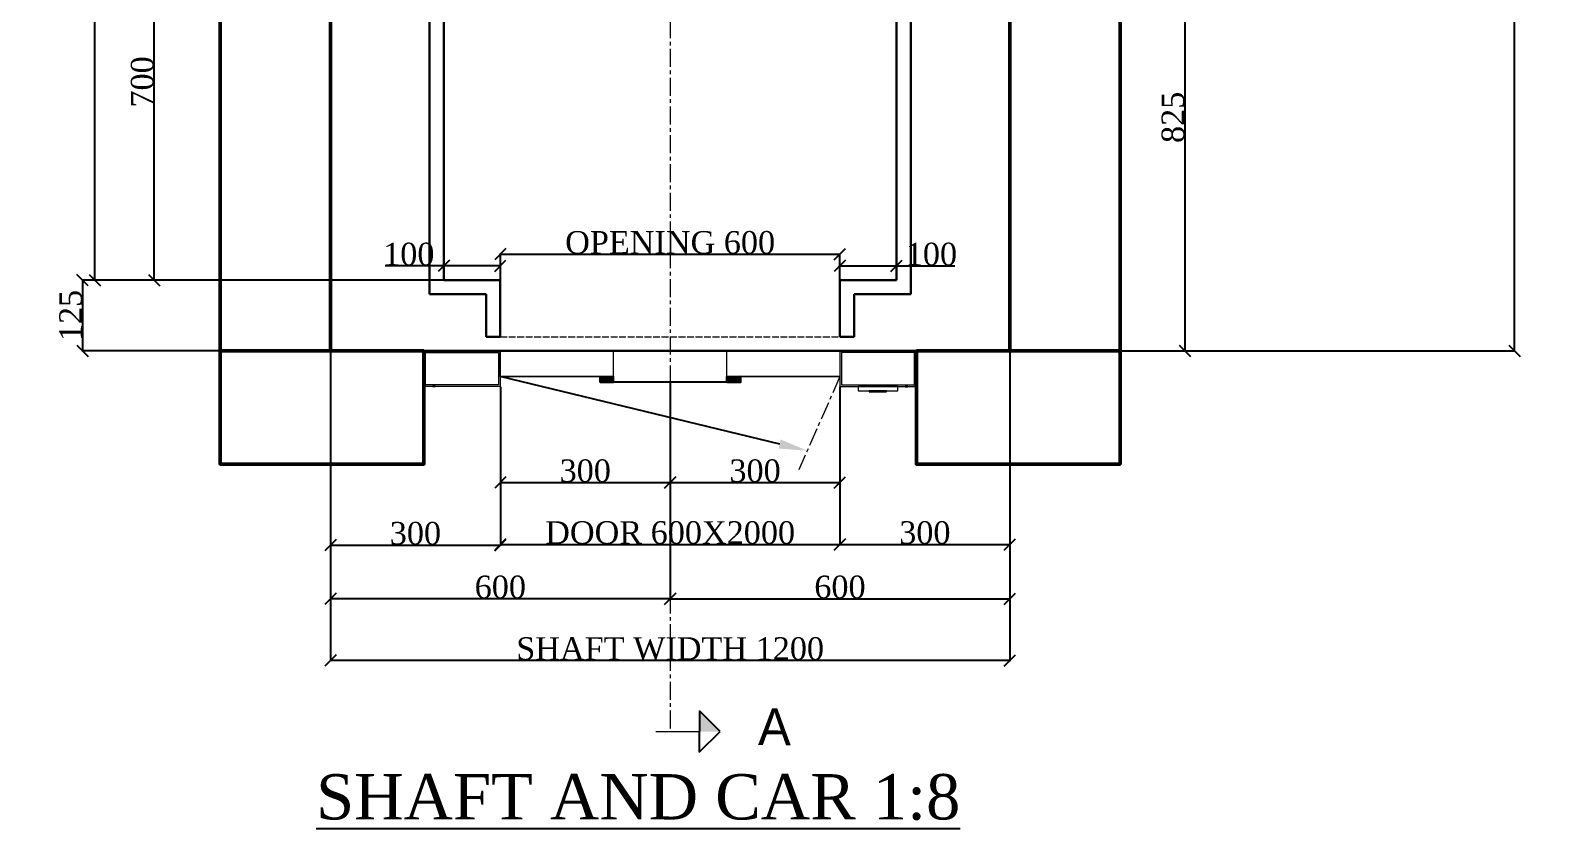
# Model space of a CAD drawing. Header units: millimetres. Extents: x 130 to 2824, y 155 to 3351.
# Drawn here: x 130 to 2824, y 155 to 1564 of the extents above; entities that cross this region are included whole.
import ezdxf
from ezdxf import colors
from ezdxf.entities.mleader import LeaderData, LeaderLine
from ezdxf.math import Vec2, Vec3

# ---------------------------------------------------------------- set-up
doc = ezdxf.new("R2010")
doc.units = ezdxf.units.MM
doc.linetypes.add('ACAD_ISO02W100', pattern=[15, 12, -3])
doc.linetypes.add('CENTER', pattern=[50.8, 31.75, -6.35, 6.35, -6.35])
doc.layers.add('6', color=7, linetype='Continuous')
for name, color, linetype, lineweight in [('Car', 3, 'Continuous', 18), ('CL', 2, 'CENTER', 0), ('DL', 8, 'ACAD_ISO02W100', 0), ('step&guides', 3, 'Continuous', 30), ('Wall', 1, 'Continuous', 50)]:
    doc.layers.add(name, color=color, linetype=linetype, lineweight=lineweight)
doc.styles.add('nassar2', font='cent.shx', dxfattribs={"height": 60})
doc.styles.add('top', font='cent.shx', dxfattribs={"height": 40})
doc.dimstyles.new('top', dxfattribs={"dimtxt": 35, "dimasz": 20, "dimexe": 1.25, "dimexo": 0.625, "dimtad": 1, "dimtxsty": 'top', "dimblk": 'OBLIQUE', "dimcen": 2.5, "dimadec": 0, "dimazin": 0, "dimtfac": 1, "dimtmove": 0, "dimatfit": 3, "dimldrblk": 'OBLIQUE', "dimfxl": 1, "dimarcsym": 0})

# ---------------------------------------------------------------- blocks, each defined once
blk = doc.blocks.new('_Oblique')
at = {"color": 0, "linetype": 'ByBlock', "lineweight": -2}
blk.add_line((-0.5, -0.5), (0.5, 0.5), dxfattribs=at)
blk = doc.blocks.new('*D57')
at = {"color": 0, "lineweight": -2, "transparency": 16777216}
for p, q in [((959.9, 934.9), (959.9, 764.7)), ((1259.9, 934.9), (1259.9, 764.7)), ((959.9, 766), (1259.9, 766))]:
    blk.add_line(p, q, dxfattribs=at)
at = {"layer": 'Defpoints', "color": 0, "transparency": 16777216}
for p in [(959.9, 935.5), (1259.9, 935.5), (1259.9, 766)]:
    blk.add_point(p, dxfattribs=at)
at = {"color": 0, "lineweight": -2, "transparency": 16777216, "xscale": 20, "yscale": 20, "zscale": 20, "rotation": 180}
blk.add_blockref('_Oblique', (959.9, 766), dxfattribs=at)
at = {"color": 0, "lineweight": -2, "transparency": 16777216, "xscale": 20, "yscale": 20, "zscale": 20}
blk.add_blockref('_Oblique', (1259.9, 766), dxfattribs=at)
at = {"color": 0, "transparency": 16777216, "insert": (1109.9, 786.6), "char_height": 40, "attachment_point": 5, "style": 'top'}
blk.add_mtext('300', dxfattribs=at)
blk = doc.blocks.new('*D58')
at = {"color": 0, "lineweight": -2, "transparency": 16777216}
for p, q in [((1259.9, 943), (1259.9, 764.7)), ((1559.9, 934.9), (1559.9, 764.7)), ((1259.9, 766), (1559.9, 766))]:
    blk.add_line(p, q, dxfattribs=at)
at = {"layer": 'Defpoints', "color": 0, "transparency": 16777216}
for p in [(1259.9, 943.6), (1559.9, 935.5), (1559.9, 766)]:
    blk.add_point(p, dxfattribs=at)
at = {"color": 0, "lineweight": -2, "transparency": 16777216, "xscale": 20, "yscale": 20, "zscale": 20, "rotation": 180}
blk.add_blockref('_Oblique', (1259.9, 766), dxfattribs=at)
at = {"color": 0, "lineweight": -2, "transparency": 16777216, "xscale": 20, "yscale": 20, "zscale": 20}
blk.add_blockref('_Oblique', (1559.9, 766), dxfattribs=at)
at = {"color": 0, "transparency": 16777216, "insert": (1409.9, 786.6), "char_height": 40, "attachment_point": 5, "style": 'top'}
blk.add_mtext('300', dxfattribs=at)
blk = doc.blocks.new('*D40')
at = {"color": 0, "lineweight": -2, "transparency": 16777216}
for p, q in [((959.9, 814.2), (959.9, 655.5)), ((1559.9, 818.3), (1559.9, 655.5)), ((959.9, 656.8), (1559.9, 656.8))]:
    blk.add_line(p, q, dxfattribs=at)
at = {"layer": 'Defpoints', "color": 0, "transparency": 16777216}
for p in [(959.9, 814.9), (1559.9, 818.9), (1559.9, 656.8)]:
    blk.add_point(p, dxfattribs=at)
at = {"color": 0, "lineweight": -2, "transparency": 16777216, "xscale": 20, "yscale": 20, "zscale": 20, "rotation": 180}
blk.add_blockref('_Oblique', (959.9, 656.8), dxfattribs=at)
at = {"color": 0, "lineweight": -2, "transparency": 16777216, "xscale": 20, "yscale": 20, "zscale": 20}
blk.add_blockref('_Oblique', (1559.9, 656.8), dxfattribs=at)
at = {"color": 0, "transparency": 16777216, "insert": (1259.9, 677.4), "char_height": 40, "attachment_point": 5, "style": 'top'}
blk.add_mtext('DOOR 600X2000', dxfattribs=at)
blk = doc.blocks.new('*D41')
at = {"color": 0, "lineweight": -2, "transparency": 16777216}
for p, q in [((859.9, 1148.6), (756.6, 1148.6)), ((859.9, 1124.2), (859.9, 1149.9)), ((959.9, 1148.6), (859.9, 1148.6)), ((959.9, 1124.2), (959.9, 1149.9))]:
    blk.add_line(p, q, dxfattribs=at)
at = {"layer": 'Defpoints', "color": 0, "transparency": 16777216}
for p in [(859.9, 1148.6), (859.9, 1123.6), (959.9, 1123.6)]:
    blk.add_point(p, dxfattribs=at)
at = {"color": 0, "lineweight": -2, "transparency": 16777216, "xscale": 20, "yscale": 20, "zscale": 20, "rotation": 180}
blk.add_blockref('_Oblique', (859.9, 1148.6), dxfattribs=at)
at = {"color": 0, "lineweight": -2, "transparency": 16777216, "xscale": 20, "yscale": 20, "zscale": 20}
blk.add_blockref('_Oblique', (959.9, 1148.6), dxfattribs=at)
at = {"color": 0, "transparency": 16777216, "insert": (798.2, 1169.3), "char_height": 40, "attachment_point": 5, "style": 'top'}
blk.add_mtext('100', dxfattribs=at)
blk = doc.blocks.new('*D42')
at = {"color": 0, "lineweight": -2, "transparency": 16777216}
for p, q in [((959.9, 1124.2), (959.9, 1170.5)), ((959.9, 1169.3), (1559.9, 1169.3)), ((1559.9, 1124.2), (1559.9, 1170.5))]:
    blk.add_line(p, q, dxfattribs=at)
at = {"layer": 'Defpoints', "color": 0, "transparency": 16777216}
for p in [(1559.9, 1169.3), (959.9, 1123.6), (1559.9, 1123.6)]:
    blk.add_point(p, dxfattribs=at)
at = {"color": 0, "lineweight": -2, "transparency": 16777216, "xscale": 20, "yscale": 20, "zscale": 20, "rotation": 180}
blk.add_blockref('_Oblique', (959.9, 1169.3), dxfattribs=at)
at = {"color": 0, "lineweight": -2, "transparency": 16777216, "xscale": 20, "yscale": 20, "zscale": 20}
blk.add_blockref('_Oblique', (1559.9, 1169.3), dxfattribs=at)
at = {"color": 0, "transparency": 16777216, "insert": (1259.9, 1189.9), "char_height": 40, "attachment_point": 5, "style": 'top'}
blk.add_mtext('OPENING 600', dxfattribs=at)
blk = doc.blocks.new('*D59')
at = {"color": 0, "lineweight": -2, "transparency": 16777216}
for p, q in [((1559.9, 1124.2), (1559.9, 1149.9)), ((1559.9, 1148.6), (1659.9, 1148.6)), ((1659.9, 1124.2), (1659.9, 1149.9)), ((1659.9, 1148.6), (1763.1, 1148.6))]:
    blk.add_line(p, q, dxfattribs=at)
at = {"layer": 'Defpoints', "color": 0, "transparency": 16777216}
for p in [(1659.9, 1148.6), (1559.9, 1123.6), (1659.9, 1123.6)]:
    blk.add_point(p, dxfattribs=at)
at = {"color": 0, "lineweight": -2, "transparency": 16777216, "xscale": 20, "yscale": 20, "zscale": 20, "rotation": 180}
blk.add_blockref('_Oblique', (1559.9, 1148.6), dxfattribs=at)
at = {"color": 0, "lineweight": -2, "transparency": 16777216, "xscale": 20, "yscale": 20, "zscale": 20}
blk.add_blockref('_Oblique', (1659.9, 1148.6), dxfattribs=at)
at = {"color": 0, "transparency": 16777216, "insert": (1721.5, 1169.3), "char_height": 40, "attachment_point": 5, "style": 'top'}
blk.add_mtext('100', dxfattribs=at)
blk = doc.blocks.new('*D43')
at = {"color": 0, "lineweight": -2, "transparency": 16777216}
for p, q in [((1859.9, 998), (1859.9, 655.5)), ((1559.9, 850.1), (1559.9, 655.5)), ((1559.9, 656.8), (1859.9, 656.8))]:
    blk.add_line(p, q, dxfattribs=at)
at = {"layer": 'Defpoints', "color": 0, "transparency": 16777216}
for p in [(1859.9, 998.6), (1559.9, 850.8), (1859.9, 656.8)]:
    blk.add_point(p, dxfattribs=at)
at = {"color": 0, "lineweight": -2, "transparency": 16777216, "xscale": 20, "yscale": 20, "zscale": 20, "rotation": 180}
blk.add_blockref('_Oblique', (1559.9, 656.8), dxfattribs=at)
at = {"color": 0, "lineweight": -2, "transparency": 16777216, "xscale": 20, "yscale": 20, "zscale": 20}
blk.add_blockref('_Oblique', (1859.9, 656.8), dxfattribs=at)
at = {"color": 0, "transparency": 16777216, "insert": (1709.9, 677.4), "char_height": 40, "attachment_point": 5, "style": 'top'}
blk.add_mtext('300', dxfattribs=at)
blk = doc.blocks.new('*D44')
at = {"color": 0, "lineweight": -2, "transparency": 16777216}
for p, q in [((659.9, 998), (659.9, 654.3)), ((959.9, 934.9), (959.9, 654.3)), ((659.9, 655.5), (959.9, 655.5))]:
    blk.add_line(p, q, dxfattribs=at)
at = {"layer": 'Defpoints', "color": 0, "transparency": 16777216}
for p in [(659.9, 998.6), (959.9, 935.5), (959.9, 655.5)]:
    blk.add_point(p, dxfattribs=at)
at = {"color": 0, "lineweight": -2, "transparency": 16777216, "xscale": 20, "yscale": 20, "zscale": 20, "rotation": 180}
blk.add_blockref('_Oblique', (659.9, 655.5), dxfattribs=at)
at = {"color": 0, "lineweight": -2, "transparency": 16777216, "xscale": 20, "yscale": 20, "zscale": 20}
blk.add_blockref('_Oblique', (959.9, 655.5), dxfattribs=at)
at = {"color": 0, "transparency": 16777216, "insert": (809.9, 676.2), "char_height": 40, "attachment_point": 5, "style": 'top'}
blk.add_mtext('300', dxfattribs=at)
blk = doc.blocks.new('*D45')
at = {"color": 0, "lineweight": -2, "transparency": 16777216}
for p, q in [((659.9, 998), (659.9, 559.5)), ((1259.9, 838.9), (1259.9, 559.5)), ((1259.9, 560.7), (659.9, 560.7))]:
    blk.add_line(p, q, dxfattribs=at)
at = {"layer": 'Defpoints', "color": 0, "transparency": 16777216}
for p in [(659.9, 998.6), (1259.9, 839.5), (659.9, 560.7)]:
    blk.add_point(p, dxfattribs=at)
at = {"color": 0, "lineweight": -2, "transparency": 16777216, "xscale": 20, "yscale": 20, "zscale": 20, "rotation": 180}
blk.add_blockref('_Oblique', (659.9, 560.7), dxfattribs=at)
at = {"color": 0, "lineweight": -2, "transparency": 16777216, "xscale": 20, "yscale": 20, "zscale": 20}
blk.add_blockref('_Oblique', (1259.9, 560.7), dxfattribs=at)
at = {"color": 0, "transparency": 16777216, "insert": (959.9, 581.3), "char_height": 40, "attachment_point": 5, "style": 'top'}
blk.add_mtext('600', dxfattribs=at)
blk = doc.blocks.new('*D46')
at = {"color": 0, "lineweight": -2, "transparency": 16777216}
for p, q in [((1859.9, 998), (1859.9, 559.5)), ((1259.9, 838.9), (1259.9, 559.5)), ((1259.9, 560.7), (1859.9, 560.7))]:
    blk.add_line(p, q, dxfattribs=at)
at = {"layer": 'Defpoints', "color": 0, "transparency": 16777216}
for p in [(1859.9, 998.6), (1259.9, 839.5), (1859.9, 560.7)]:
    blk.add_point(p, dxfattribs=at)
at = {"color": 0, "lineweight": -2, "transparency": 16777216, "xscale": 20, "yscale": 20, "zscale": 20, "rotation": 180}
blk.add_blockref('_Oblique', (1259.9, 560.7), dxfattribs=at)
at = {"color": 0, "lineweight": -2, "transparency": 16777216, "xscale": 20, "yscale": 20, "zscale": 20}
blk.add_blockref('_Oblique', (1859.9, 560.7), dxfattribs=at)
at = {"color": 0, "transparency": 16777216, "insert": (1559.9, 581.3), "char_height": 40, "attachment_point": 5, "style": 'top'}
blk.add_mtext('600', dxfattribs=at)
blk = doc.blocks.new('*D60')
at = {"color": 0, "lineweight": -2, "transparency": 16777216}
for p, q in [((659.9, 998), (659.9, 450.5)), ((1859.9, 998), (1859.9, 450.5)), ((1859.9, 451.7), (659.9, 451.7))]:
    blk.add_line(p, q, dxfattribs=at)
at = {"layer": 'Defpoints', "color": 0, "transparency": 16777216}
for p in [(659.9, 998.6), (1859.9, 998.6), (659.9, 451.7)]:
    blk.add_point(p, dxfattribs=at)
at = {"color": 0, "lineweight": -2, "transparency": 16777216, "xscale": 20, "yscale": 20, "zscale": 20, "rotation": 180}
blk.add_blockref('_Oblique', (659.9, 451.7), dxfattribs=at)
at = {"color": 0, "lineweight": -2, "transparency": 16777216, "xscale": 20, "yscale": 20, "zscale": 20}
blk.add_blockref('_Oblique', (1859.9, 451.7), dxfattribs=at)
at = {"color": 0, "transparency": 16777216, "insert": (1259.9, 472.3), "char_height": 40, "attachment_point": 5, "style": 'top'}
blk.add_mtext('SHAFT WIDTH 1200', dxfattribs=at)
blk = doc.blocks.new('*D48')
at = {"color": 0, "lineweight": -2, "transparency": 16777216}
for p, q in [((1855.5, 1823.6), (2170.2, 1823.6)), ((2169, 1823.6), (2169, 998.6)), ((1860.5, 998.6), (2170.2, 998.6))]:
    blk.add_line(p, q, dxfattribs=at)
at = {"layer": 'Defpoints', "color": 0, "transparency": 16777216}
for p in [(1854.9, 1823.6), (1859.9, 998.6), (2169, 998.6)]:
    blk.add_point(p, dxfattribs=at)
at = {"color": 0, "lineweight": -2, "transparency": 16777216, "xscale": 20, "yscale": 20, "zscale": 20}
for p, rotation in [((2169, 1823.6), 90), ((2169, 998.6), 270)]:
    blk.add_blockref('_Oblique', p, dxfattribs=dict(at, rotation=rotation))
at = {"color": 0, "transparency": 16777216, "insert": (2148.4, 1411.1), "char_height": 40, "attachment_point": 5, "rotation": 90, "style": 'top'}
blk.add_mtext('825', dxfattribs=at)
blk = doc.blocks.new('*D51')
at = {"color": 0, "lineweight": -2, "transparency": 16777216}
for p, q in [((859.2, 2523.6), (242.3, 2523.6)), ((243.5, 1123.6), (243.5, 2523.6)), ((909.2, 1123.6), (242.3, 1123.6))]:
    blk.add_line(p, q, dxfattribs=at)
at = {"layer": 'Defpoints', "color": 0, "transparency": 16777216}
for p in [(243.5, 2523.6), (859.9, 2523.6), (909.9, 1123.6)]:
    blk.add_point(p, dxfattribs=at)
at = {"color": 0, "lineweight": -2, "transparency": 16777216, "xscale": 20, "yscale": 20, "zscale": 20}
for p, rotation in [((243.5, 2523.6), 90), ((243.5, 1123.6), 270)]:
    blk.add_blockref('_Oblique', p, dxfattribs=dict(at, rotation=rotation))
at = {"color": 0, "transparency": 16777216, "insert": (222.9, 1873.6), "char_height": 40, "attachment_point": 5, "rotation": 90, "style": 'top'}
blk.add_mtext('CAR DEPTH 1400', dxfattribs=at)
blk = doc.blocks.new('*D61')
at = {"color": 0, "lineweight": -2, "transparency": 16777216}
for p, q in [((664.2, 1823.6), (346.9, 1823.6)), ((348.1, 1123.6), (348.1, 1823.6)), ((464.2, 1123.6), (346.9, 1123.6))]:
    blk.add_line(p, q, dxfattribs=at)
at = {"layer": 'Defpoints', "color": 0, "transparency": 16777216}
for p in [(348.1, 1823.6), (664.9, 1823.6), (464.9, 1123.6)]:
    blk.add_point(p, dxfattribs=at)
at = {"color": 0, "lineweight": -2, "transparency": 16777216, "xscale": 20, "yscale": 20, "zscale": 20}
for p, rotation in [((348.1, 1823.6), 90), ((348.1, 1123.6), 270)]:
    blk.add_blockref('_Oblique', p, dxfattribs=dict(at, rotation=rotation))
at = {"color": 0, "transparency": 16777216, "insert": (327.5, 1473.6), "char_height": 40, "attachment_point": 5, "rotation": 90, "style": 'top'}
blk.add_mtext('700', dxfattribs=at)
blk = doc.blocks.new('*D54')
at = {"color": 0, "lineweight": -2, "transparency": 16777216}
for p, q in [((1855.5, 2798.6), (2752.8, 2798.6)), ((2751.6, 998.6), (2751.6, 2798.6)), ((1855.5, 998.6), (2752.8, 998.6))]:
    blk.add_line(p, q, dxfattribs=at)
at = {"layer": 'Defpoints', "color": 0, "transparency": 16777216}
for p in [(1854.9, 2798.6), (2751.6, 2798.6), (1854.9, 998.6)]:
    blk.add_point(p, dxfattribs=at)
at = {"color": 0, "lineweight": -2, "transparency": 16777216, "xscale": 20, "yscale": 20, "zscale": 20}
for p, rotation in [((2751.6, 2798.6), 90), ((2751.6, 998.6), 270)]:
    blk.add_blockref('_Oblique', p, dxfattribs=dict(at, rotation=rotation))
at = {"color": 0, "transparency": 16777216, "insert": (2731, 1948.6), "char_height": 40, "attachment_point": 5, "rotation": 90, "style": 'top'}
blk.add_mtext('SHAFT DEPTH  1800', dxfattribs=at)
blk = doc.blocks.new('*D66')
at = {"color": 0, "lineweight": -2, "transparency": 16777216}
for p, q in [((464.2, 1123.6), (220.4, 1123.6)), ((221.7, 1123.6), (221.7, 998.6)), ((464.2, 998.6), (220.4, 998.6))]:
    blk.add_line(p, q, dxfattribs=at)
at = {"layer": 'Defpoints', "color": 0, "transparency": 16777216}
for p in [(464.9, 1123.6), (221.7, 998.6), (464.9, 998.6)]:
    blk.add_point(p, dxfattribs=at)
at = {"color": 0, "lineweight": -2, "transparency": 16777216, "xscale": 20, "yscale": 20, "zscale": 20}
for p, rotation in [((221.7, 1123.6), 90), ((221.7, 998.6), 270)]:
    blk.add_blockref('_Oblique', p, dxfattribs=dict(at, rotation=rotation))
at = {"color": 0, "transparency": 16777216, "insert": (201, 1061.1), "char_height": 40, "attachment_point": 5, "rotation": 90, "style": 'top'}
blk.add_mtext('125', dxfattribs=at)

msp = doc.modelspace()

# ---------------------------------------------------------------- hatches: boundary and pattern name
at = {"true_color": 0x000007, "transparency": 33554666}
h = msp.add_hatch(color=7, dxfattribs=at)
h.paths.add_polyline_path([(1136.081, 953.627), (1159.782, 953.627), (1136.081, 943.62)])
h.paths.add_polyline_path([(1159.782, 953.627), (1136.081, 943.62), (1159.782, 943.62)])
h = msp.add_hatch(color=7, dxfattribs=at)
h.paths.add_polyline_path([(1359.924, 953.627), (1384.678, 953.627), (1359.924, 943.62)])
h.paths.add_polyline_path([(1384.678, 953.627), (1359.924, 943.62), (1384.678, 943.62)])
at = {"layer": 'Car', "lineweight": 25, "ltscale": 4, "transparency": 16777216}
h = msp.add_hatch(color=256, dxfattribs=at)
h.dxf.hatch_style = 1
h.paths.add_polyline_path([(1311.521, 326.281), (1311.622, 363.032), (1348.051, 326.18)])

# ---------------------------------------------------------------- linework, layer by layer
for p, q in [((664.853, 998.584), (1854.853, 998.584)), ((1854.853, 998.584), (664.853, 998.584)), ((839.853, 998.584), (844.853, 998.584)), ((1674.853, 998.584), (1679.853, 998.584)), ((1694.853, 998.584), (1694.853, 798.584)), ((844.853, 935.543), (839.853, 935.543)), ((1674.853, 935.543), (1679.853, 935.543))]:
    msp.add_line(p, q)
at = {"transparency": 33554666}
msp.add_line((1359.924, 998.584), (1159.782, 998.584), dxfattribs=at)
at = {"color": 7, "linetype": 'Continuous', "lineweight": 20, "transparency": 33554666}
for p, q in [((959.853, 953.584), (1159.782, 953.584)), ((1359.924, 953.584), (1559.853, 953.584))]:
    msp.add_line(p, q, dxfattribs=at)
for points in [[(824.853, 998.584), (959.853, 998.584), (959.853, 935.543), (824.853, 935.543)], [(1694.853, 998.584), (1559.853, 998.584), (1559.853, 935.543), (1694.853, 935.543)], [(827.853, 995.564), (956.853, 995.584), (956.853, 938.584), (827.853, 938.564)], [(1691.853, 995.564), (1562.853, 995.584), (1562.853, 938.584), (1691.853, 938.564)], [(1592.353, 928.237), (1662.353, 928.237), (1662.353, 935.543), (1592.353, 935.543)], [(1611.768, 926.237), (1642.384, 926.237), (1642.384, 928.237), (1611.768, 928.237)]]:
    msp.add_lwpolyline(points, close=True, dxfattribs=at)
for points in [[(1159.782, 953.584), (959.853, 953.584), (959.853, 998.584), (1559.853, 998.584), (1559.853, 953.584), (1359.924, 953.584)], [(1159.782, 943.62), (1159.782, 998.584), (1159.782, 998.584)], [(1359.924, 943.62), (1359.924, 948.549), (1359.924, 998.584)]]:
    msp.add_lwpolyline(points, dxfattribs=at)
at = {"color": 7, "linetype": 'Continuous', "lineweight": -2, "true_color": 0x000007, "transparency": 33554666}
for points in [[(1136.081, 953.627), (1159.782, 953.627), (1136.081, 943.62)], [(1159.782, 953.627), (1136.081, 943.62), (1159.782, 943.62)], [(1359.924, 953.627), (1384.678, 953.627), (1359.924, 943.62)], [(1384.678, 953.627), (1359.924, 943.62), (1384.678, 943.62)]]:
    msp.add_lwpolyline(points, close=True, dxfattribs=at)
at = {"color": 7, "linetype": 'Continuous', "lineweight": 20, "true_color": 0x000007, "transparency": 33554666}
for points in [[(1136.081, 943.62), (1136.081, 953.627), (1136.081, 953.627)], [(1384.678, 943.62), (1384.678, 953.627), (1384.678, 953.627)]]:
    msp.add_lwpolyline(points, dxfattribs=at)
at = {"layer": '6', "transparency": 33554666}
msp.add_line((1359.924, 943.62), (1159.782, 943.62), dxfattribs=at)
at = {"layer": 'Car', "lineweight": 25, "ltscale": 4, "transparency": 33554666}
for p, q in [((1311.622, 363.032), (1311.42, 289.53)), ((1348.051, 326.18), (1311.622, 363.032)), ((1311.42, 289.53), (1348.167, 326.054))]:
    msp.add_line(p, q, dxfattribs=at)
at = {"layer": 'Car', "ltscale": 4, "transparency": 33554666}
msp.add_line((1234.733, 326.281), (1311.521, 326.281), dxfattribs=at)
at = {"layer": 'CL'}
for p, q in [((1259.853, 3309.839, -110.467), (1259.853, 326.281)), ((1559.853, 953.584), (1487.063, 788.46))]:
    msp.add_line(p, q, dxfattribs=at)
at = {"layer": 'DL', "transparency": 33554666}
msp.add_line((959.853, 1023.584), (1559.853, 1023.584), dxfattribs=at)
at = {"layer": 'step&guides'}
for p, q in [((834.853, 2548.584), (834.853, 1098.584)), ((1684.853, 2548.584), (1684.853, 1098.584)), ((859.853, 2523.584), (859.853, 1123.584)), ((1659.853, 2523.584), (1659.853, 1123.584)), ((859.853, 1123.584), (959.853, 1123.584)), ((959.853, 1123.584), (959.853, 1023.584)), ((1559.853, 1123.584), (1659.853, 1123.584)), ((1559.853, 1123.584), (1559.853, 1023.584)), ((834.853, 1098.584), (934.853, 1098.584)), ((934.853, 1098.584), (934.853, 1023.584)), ((1584.853, 1098.584), (1684.853, 1098.584)), ((1584.853, 1098.584), (1584.853, 1023.584)), ((959.853, 1023.584), (934.853, 1023.584)), ((1584.853, 1023.584), (1559.853, 1023.584))]:
    msp.add_line(p, q, dxfattribs=at)
at = {"layer": 'Wall'}
for points in [[(1694.853, 798.584), (2054.853, 798.584), (2054.853, 2998.584), (464.853, 2998.584), (464.853, 798.584), (824.853, 798.584)], [(824.853, 998.584), (659.853, 998.584), (659.853, 2798.584), (1859.853, 2798.584), (1859.853, 998.584), (1694.853, 998.584)]]:
    msp.add_lwpolyline(points, dxfattribs=at)
for points in [[(824.853, 998.584), (464.853, 998.584), (464.853, 798.584), (824.853, 798.584)], [(1694.853, 998.584), (2054.853, 998.584), (2054.853, 798.584), (1694.853, 798.584)]]:
    msp.add_lwpolyline(points, close=True, dxfattribs=at)

# ---------------------------------------------------------------- texts
at = {"ltscale": 4, "transparency": 33554666, "insert": (1473.343, 367.077), "char_height": 65, "attachment_point": 3, "rotation": 359.727953}
msp.add_mtext_dynamic_manual_height_columns('A', width=315.98199, gutter_width=125, heights=[0], dxfattribs=at)
at = {"insert": (634.519, 250.975, -137), "char_height": 80, "attachment_point": 1}
msp.add_mtext_dynamic_manual_height_columns('{\\Fcent|c0;\\L\\C6;SHAFT AND CAR 1:8}', width=2331.14753, gutter_width=200, heights=[0], dxfattribs=at)

# ---------------------------------------------------------------- dimensions: what is measured, and where the dimension line sits
for base, p1, p2, text, picture, middle in [((2751.578, 2798.584), (1854.853, 998.584), (1854.853, 2798.584), 'SHAFT DEPTH  <>', '*D54', (2751.578, 1948.584)), ((243.546, 2523.584), (909.853, 1123.584), (859.853, 2523.584), 'CAR DEPTH <>', '*D51', (243.546, 1873.584))]:
    dim = msp.add_linear_dim(base=base, p1=p1, p2=p2, angle=90, text=text, dimstyle='top')
    dim.commit()
    dim.dimension.update_dxf_attribs({"geometry": picture, "text_midpoint": middle, "dimtype": 160})
for base, p1, p2, picture, middle in [((348.138, 1823.584), (464.853, 1123.584), (664.853, 1823.584), '*D61', (348.138, 1473.584)), ((2168.99, 998.584), (1854.853, 1823.584), (1859.853, 998.584), '*D48', (2168.99, 1411.084)), ((221.671, 998.584), (464.853, 1123.584), (464.853, 998.584), '*D66', (221.671, 1061.084))]:
    dim = msp.add_linear_dim(base=base, p1=p1, p2=p2, angle=90, dimstyle='top')
    dim.commit()
    dim.dimension.update_dxf_attribs({"geometry": picture, "text_midpoint": middle, "dimtype": 160})
for base, p1, p2, text, picture, middle in [((1559.853, 1169.274), (959.853, 1123.584), (1559.853, 1123.584), 'OPENING <>', '*D42', (1259.853, 1169.274)), ((659.853, 451.701), (1859.853, 998.584), (659.853, 998.584), 'SHAFT WIDTH <>', '*D60', (1259.853, 451.701)), ((1559.853, 656.78), (959.853, 814.863), (1559.853, 818.912), 'DOOR <>X2000', '*D40', (1259.853, 656.78))]:
    dim = msp.add_linear_dim(base=base, p1=p1, p2=p2, text=text, dimstyle='top')
    dim.commit()
    dim.dimension.update_dxf_attribs({"geometry": picture, "text_midpoint": middle, "dimtype": 160})
for base, p1, p2, picture, middle in [((859.853, 1148.649), (959.853, 1123.584), (859.853, 1123.584), '*D41', (798.228, 1148.649)), ((1659.853, 1148.649), (1559.853, 1123.584), (1659.853, 1123.584), '*D59', (1721.478, 1148.649)), ((959.853, 655.53), (659.853, 998.584), (959.853, 935.543), '*D44', (809.853, 655.53)), ((659.853, 560.722), (1259.853, 839.507), (659.853, 998.584), '*D45', (959.853, 560.722)), ((1859.853, 560.722), (1259.853, 839.507), (1859.853, 998.584), '*D46', (1559.853, 560.722)), ((1859.853, 656.78), (1559.853, 850.769), (1859.853, 998.584), '*D43', (1709.853, 656.78)), ((1559.853, 765.971), (1259.853, 943.62), (1559.853, 935.543), '*D58', (1409.853, 765.971)), ((1259.853, 765.971), (959.853, 935.543), (1259.853, 935.543), '*D57', (1109.853, 765.971))]:
    dim = msp.add_linear_dim(base=base, p1=p1, p2=p2, dimstyle='top')
    dim.commit()
    dim.dimension.update_dxf_attribs({"geometry": picture, "text_midpoint": middle, "dimtype": 160})

# ---------------------------------------------------------------- leaders
at = {"layer": 'CL'}
ml = msp.add_multileader_mtext('Standard', dxfattribs=at)
ml.set_content('', color=256, style='nassar2')
ml.set_leader_properties()
ml.build(insert=Vec2(0, 0))
ml.multileader.update_dxf_attribs({"text_left_attachment_type": 6, "text_right_attachment_type": 6, "dogleg_length": 0.36, "arrow_head_size": 50})
ctx = ml.context
ctx.base_point, ctx.char_height, ctx.arrow_head_size, ctx.landing_gap_size, ctx.plane_origin = Vec3(959.673, 953.584), 60, 50, 0.09, Vec3(1665.921, 788.522)
ctx.left_attachment, ctx.right_attachment, ctx.text_align_type = 6, 6, 2
notes = []
notes.append((ctx, [(1, (1, 1, 0), (959.853, 953.584), (-1, 0), 0.0000157, [(0, [(1501.979, 822.297)], 0, [])])]))
ctx.mtext.insert, ctx.mtext.alignment, ctx.mtext.flow_direction = Vec3(959.763, 1013.584), 3, 5
for ctx, leaders in notes:
    for number, flags, end, landing, length, lines in leaders:
        leader = LeaderData()
        leader.index, (leader.has_last_leader_line, leader.has_dogleg_vector, leader.attachment_direction) = number, flags
        leader.last_leader_point, leader.dogleg_vector, leader.dogleg_length = Vec3(end), Vec3(landing), length
        for number, points, colour, breaks in lines:
            line = LeaderLine()
            line.index, line.vertices, line.color, line.breaks = number, Vec3.list(points), colors.encode_raw_color(colour), breaks
            leader.lines.append(line)
        ctx.leaders.append(leader)

doc.saveas('drawing.dxf')
